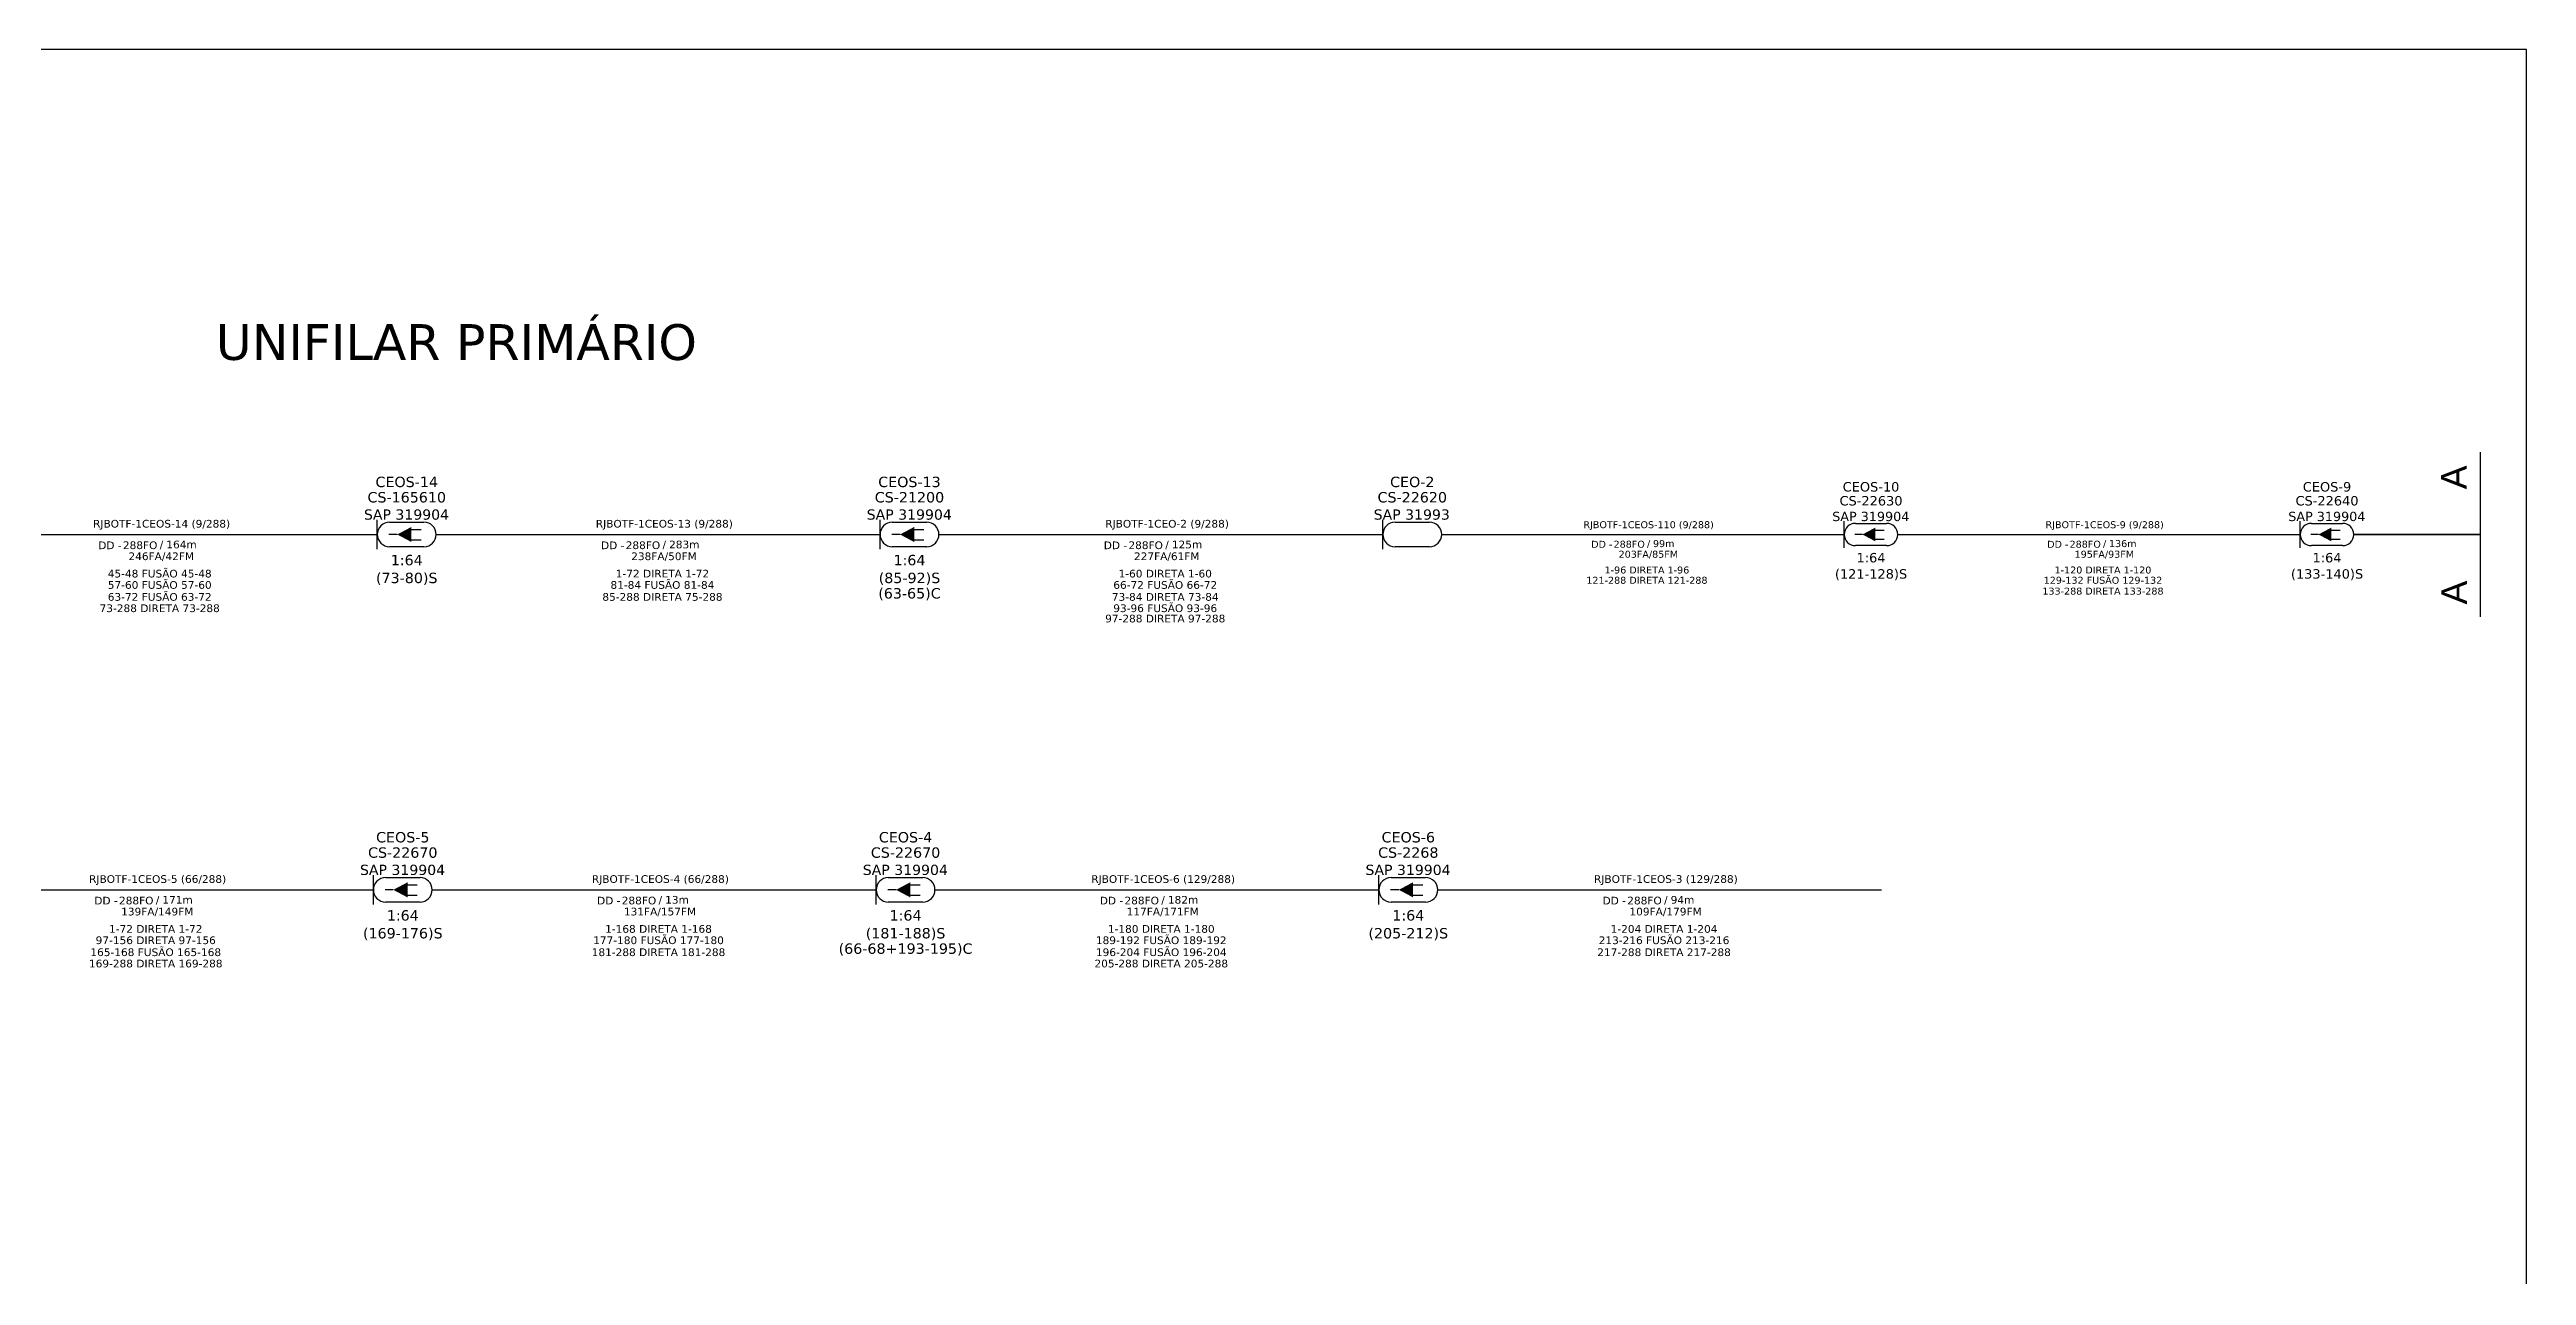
# Model space of a CAD drawing. Header units: millimetres. Extents: x 1012 to 1851, y 91 to 685.
# Drawn here: x 1339 to 1851, y 432 to 685 of the extents above; entities that cross this region are included whole.
import ezdxf
from ezdxf.enums import TextEntityAlignment as Align

# ---------------------------------------------------------------- set-up
doc = ezdxf.new("R2010")
doc.units = ezdxf.units.MM
doc.header["$LTSCALE"] = 0.1
doc.header["$MEASUREMENT"] = 0
for name, color, linetype in [('20.4-CEO', 1, 'Continuous'), ('20.4-CEOS', 1, 'Continuous'), ('20.5-CABO EM DUTO', 1, 'Continuous')]:
    doc.layers.add(name, color=color, linetype=linetype)
doc.layers.add('40.1-ETIQUETAS', color=1, linetype='Continuous', lineweight=20)
doc.layers.add('Texto_Cabos', color=1, linetype='Continuous', lineweight=20)
doc.styles.add('siredit', font='verdana.ttf')
doc.styles.get("Standard").update_dxf_attribs({"font": 'arial.ttf'})

# ---------------------------------------------------------------- blocks, each defined once
blk = doc.blocks.new('ETIQUETA_RS5F')
at = {"layer": '40.1-ETIQUETAS', "color": 0, "style": 'siredit'}
blk.add_text('/', height=1.5, dxfattribs=at).set_placement((1.55, -1.95), align=Align.MIDDLE_RIGHT)
for tag, p in [('ETIQUETA_R_PRIMARIA', (1.18, 4.1)), ('ETIQUETA_R_SECUNDARIA', (1.18, 2.1)), ('F_ATIVAS/F_MORTAS', (1.11, -4.24))]:
    blk.add_attdef(tag, text='', height=1.5, dxfattribs=at).set_placement(p, align=Align.MIDDLE_CENTER)
for tag, p in [('TIPO_CABO', (-6.62, -2.12)), ('CAP_CABO', (0.37, -2.09))]:
    blk.add_attdef(tag, text='', height=1.5, dxfattribs=at).set_placement(p, align=Align.MIDDLE_RIGHT)
blk.add_attdef('METROS', text='', height=1.5, dxfattribs=at).set_placement((2.11, -1.95), align=Align.MIDDLE_LEFT)
for tag, p in [('FUSÃO_1', (0.82, -8.39)), ('FUSÃO_2', (0.82, -10.6)), ('FUSÃO_3', (0.82, -12.93)), ('FUSÃO_4', (0.82, -15.14)), ('FUSÃO_5', (0.82, -17.16))]:
    blk.add_attdef(tag, text='', height=1.5, dxfattribs=at).set_placement(p, align=Align.CENTER)
blk = doc.blocks.new('CEOS_UN')
at = {"layer": '20.4-CEOS', "color": 0}
for p, q in [((-9.11, 2.39), (-2.39, 2.39)), ((-2.39, -2.39), (-9.11, -2.39))]:
    blk.add_line(p, q, dxfattribs=at)
for points in [[(-11.5, -2.89), (-11.5, 2.89)], [(-4.96, 0.95), (-2.92, 0.95)], [(-7.6, 0), (-9.22, 0)], [(-4.96, -1.04), (-2.92, -1.04)]]:
    blk.add_lwpolyline(points, dxfattribs=at)
blk.add_lwpolyline([(-7.6, 0, 0, 2.95, 0), (-4.83, 0, 2.95, 2.95, 0)], format="xyseb", dxfattribs=at)
for centre, start, end in [((-9.11, 0), 90, 270), ((-2.39, 0), 270, 90)]:
    blk.add_arc(centre, 2.39, start, end, dxfattribs=at)
at = {"layer": '20.4-CEOS', "color": 7, "style": 'siredit'}
for tag, height, p in [('NOME?', 2.03, (-5.75, 10.27)), ('TIPO?', 2, (-8.98, 3.89)), ('LOCAL?', 2.03, (-5.75, 7.27))]:
    blk.add_attdef(tag, text='', height=height, dxfattribs=at).set_placement(p, align=Align.MIDDLE_CENTER)
for tag, p in [('RACIO_SPLITAGEM', (-5.75, -3.97)), ('FIBRAS_SPLITTER', (-5.75, -7.46)), ('RESERVA_FINAIS', (-5.75, -13.29)), ('FIBRAS_TOP_C', (-5.75, -10.46))]:
    blk.add_attdef(tag, text='', height=2.03, dxfattribs=at).set_placement(p, align=Align.TOP_CENTER)
blk = doc.blocks.new('CEO_UN')
at = {"layer": '20.4-CEO', "color": 0}
for p, q in [((-9.11, 2.39), (-2.39, 2.39)), ((-2.39, -2.39), (-9.11, -2.39))]:
    blk.add_line(p, q, dxfattribs=at)
blk.add_lwpolyline([(-11.5, -2.89), (-11.5, 2.89)], dxfattribs=at)
for centre, start, end in [((-9.11, 0), 90, 270), ((-2.39, 0), 270, 90)]:
    blk.add_arc(centre, 2.39, start, end, dxfattribs=at)
at = {"layer": '20.4-CEO', "color": 7, "style": 'siredit'}
for tag, height, p in [('NOME?', 2.03, (-5.75, 10.27)), ('TIPO?', 2, (-9.11, 3.89)), ('LOCAL?', 2.03, (-5.75, 7.27))]:
    blk.add_attdef(tag, text='', height=height, dxfattribs=at).set_placement(p, align=Align.MIDDLE_CENTER)
blk.add_attdef('FIBRAS_RESERVA', text='', height=2.03, dxfattribs=at).set_placement((-5.75, -3.97), align=Align.TOP_CENTER)

msp = doc.modelspace()

# ---------------------------------------------------------------- linework, layer by layer
at = {"linetype": 'Continuous'}
msp.add_lwpolyline([(1850.65, 684.79), (1012.09, 684.79), (1012.09, 90.79), (1850.65, 90.79), (1850.65, 684.79)], dxfattribs=at)
at = {"color": 0}
msp.add_lwpolyline([(1841.13, 567.59), (1841.13, 601.62)], dxfattribs=at)
at = {"layer": '20.5-CABO EM DUTO', "color": 0, "linetype": 'ByBlock'}
for points in [[(1314.7, 584.61), (1406.44, 584.61)], [(1418.61, 584.61), (1510.36, 584.61)], [(1522.53, 584.61), (1614.27, 584.61)], [(1626.44, 584.61), (1709.66, 584.61)], [(1720.7, 584.61), (1803.91, 584.61)], [(1313.88, 511.2), (1405.63, 511.2)], [(1417.8, 511.2), (1509.54, 511.2)], [(1521.71, 511.2), (1613.46, 511.2)], [(1625.63, 511.2), (1717.37, 511.2)]]:
    msp.add_lwpolyline(points, dxfattribs=at)
at = {"layer": '20.5-CABO EM DUTO', "color": 0, "linetype": 'ByBlock', "const_width": 0.384}
msp.add_lwpolyline([(1814.95, 584.61), (1841.13, 584.61)], dxfattribs=at)

# ---------------------------------------------------------------- block references
at = {"layer": '20.4-CEO', "color": 0}
ref = msp.add_blockref('CEO_UN', (1626.44, 584.61), dxfattribs=dict(at, xscale=1.058400000000063, yscale=1.058400000000077, zscale=1.0584))
ref.add_attrib('NOME?', 'CEO-2', dxfattribs={"color": 7, "height": 2.146, "style": 'siredit'}).set_placement((1620.36, 595.47), align=Align.MIDDLE_CENTER)
ref.add_attrib('LOCAL?', 'CS-22620', dxfattribs={"color": 7, "height": 2.146, "style": 'siredit'}).set_placement((1620.36, 592.3), align=Align.MIDDLE_CENTER)
ref.add_attrib('TIPO?', 'SAP 31993', dxfattribs={"color": 7, "height": 2.117, "style": 'siredit'}).set_placement((1620.25, 588.73), align=Align.MIDDLE_CENTER)
at = {"layer": '20.4-CEOS', "color": 0}
ref = msp.add_blockref('CEOS_UN', (1418.61, 584.61), dxfattribs=dict(at, xscale=1.058400000000063, yscale=1.058400000000077, zscale=1.0584))
ref.add_attrib('NOME?', 'CEOS-14', dxfattribs={"color": 7, "height": 2.146, "style": 'siredit'}).set_placement((1412.53, 595.47), align=Align.MIDDLE_CENTER)
ref.add_attrib('LOCAL?', 'CS-165610', dxfattribs={"color": 7, "height": 2.146, "style": 'siredit'}).set_placement((1412.53, 592.3), align=Align.MIDDLE_CENTER)
ref.add_attrib('TIPO?', 'SAP 319904', dxfattribs={"color": 7, "height": 2.117, "style": 'siredit'}).set_placement((1412.48, 588.73), align=Align.MIDDLE_CENTER)
ref.add_attrib('RACIO_SPLITAGEM', '1:64', dxfattribs={"color": 7, "height": 2.146, "style": 'siredit'}).set_placement((1412.53, 580.4), align=Align.TOP_CENTER)
ref.add_attrib('FIBRAS_SPLITTER', '(73-80)S', dxfattribs={"color": 7, "height": 2.146, "style": 'siredit'}).set_placement((1412.53, 576.71), align=Align.TOP_CENTER)
ref = msp.add_blockref('CEOS_UN', (1522.53, 584.61), dxfattribs=dict(at, xscale=1.058400000000063, yscale=1.058400000000077, zscale=1.0584))
ref.add_attrib('NOME?', 'CEOS-13', dxfattribs={"color": 7, "height": 2.146, "style": 'siredit'}).set_placement((1516.44, 595.47), align=Align.MIDDLE_CENTER)
ref.add_attrib('LOCAL?', 'CS-21200', dxfattribs={"color": 7, "height": 2.146, "style": 'siredit'}).set_placement((1516.44, 592.3), align=Align.MIDDLE_CENTER)
ref.add_attrib('TIPO?', 'SAP 319904', dxfattribs={"color": 7, "height": 2.117, "style": 'siredit'}).set_placement((1516.39, 588.73), align=Align.MIDDLE_CENTER)
ref.add_attrib('RACIO_SPLITAGEM', '1:64', dxfattribs={"color": 7, "height": 2.146, "style": 'siredit'}).set_placement((1516.44, 580.4), align=Align.TOP_CENTER)
ref.add_attrib('FIBRAS_SPLITTER', '(85-92)S', dxfattribs={"color": 7, "height": 2.146, "style": 'siredit'}).set_placement((1516.44, 576.71), align=Align.TOP_CENTER)
ref.add_attrib('FIBRAS_TOP_C', '(63-65)C', dxfattribs={"color": 7, "height": 2.146, "style": 'siredit'}).set_placement((1516.44, 573.53), align=Align.TOP_CENTER)
ref = msp.add_blockref('CEOS_UN', (1720.7, 584.61), dxfattribs=dict(at, xscale=0.9600000000000364, yscale=0.9599999999999937, zscale=0.96))
ref.add_attrib('NOME?', 'CEOS-10', dxfattribs={"color": 7, "height": 1.946, "style": 'siredit'}).set_placement((1715.18, 594.46), align=Align.MIDDLE_CENTER)
ref.add_attrib('LOCAL?', 'CS-22630', dxfattribs={"color": 7, "height": 1.946, "style": 'siredit'}).set_placement((1715.18, 591.58), align=Align.MIDDLE_CENTER)
ref.add_attrib('TIPO?', 'SAP 319904', dxfattribs={"color": 7, "height": 1.92, "style": 'siredit'}).set_placement((1715.13, 588.34), align=Align.MIDDLE_CENTER)
ref.add_attrib('RACIO_SPLITAGEM', '1:64', dxfattribs={"color": 7, "height": 1.946, "style": 'siredit'}).set_placement((1715.18, 580.79), align=Align.TOP_CENTER)
ref.add_attrib('FIBRAS_SPLITTER', '(121-128)S', dxfattribs={"color": 7, "height": 1.946, "style": 'siredit'}).set_placement((1715.18, 577.44), align=Align.TOP_CENTER)
ref = msp.add_blockref('CEOS_UN', (1814.95, 584.61), dxfattribs=dict(at, xscale=0.9600000000000364, yscale=0.9599999999999937, zscale=0.96))
ref.add_attrib('NOME?', 'CEOS-9', dxfattribs={"color": 7, "height": 1.946, "style": 'siredit'}).set_placement((1809.43, 594.46), align=Align.MIDDLE_CENTER)
ref.add_attrib('LOCAL?', 'CS-22640', dxfattribs={"color": 7, "height": 1.946, "style": 'siredit'}).set_placement((1809.43, 591.58), align=Align.MIDDLE_CENTER)
ref.add_attrib('TIPO?', 'SAP 319904', dxfattribs={"color": 7, "height": 1.92, "style": 'siredit'}).set_placement((1809.39, 588.34), align=Align.MIDDLE_CENTER)
ref.add_attrib('RACIO_SPLITAGEM', '1:64', dxfattribs={"color": 7, "height": 1.946, "style": 'siredit'}).set_placement((1809.43, 580.79), align=Align.TOP_CENTER)
ref.add_attrib('FIBRAS_SPLITTER', '(133-140)S', dxfattribs={"color": 7, "height": 1.946, "style": 'siredit'}).set_placement((1809.43, 577.44), align=Align.TOP_CENTER)
ref = msp.add_blockref('CEOS_UN', (1417.8, 511.2), dxfattribs=dict(at, xscale=1.058400000000063, yscale=1.058400000000077, zscale=1.0584))
ref.add_attrib('NOME?', 'CEOS-5', dxfattribs={"color": 7, "height": 2.146, "style": 'siredit'}).set_placement((1411.71, 522.07), align=Align.MIDDLE_CENTER)
ref.add_attrib('LOCAL?', 'CS-22670', dxfattribs={"color": 7, "height": 2.146, "style": 'siredit'}).set_placement((1411.71, 518.9), align=Align.MIDDLE_CENTER)
ref.add_attrib('TIPO?', 'SAP 319904', dxfattribs={"color": 7, "height": 2.117, "style": 'siredit'}).set_placement((1411.66, 515.33), align=Align.MIDDLE_CENTER)
ref.add_attrib('RACIO_SPLITAGEM', '1:64', dxfattribs={"color": 7, "height": 2.146, "style": 'siredit'}).set_placement((1411.71, 507), align=Align.TOP_CENTER)
ref.add_attrib('FIBRAS_SPLITTER', '(169-176)S', dxfattribs={"color": 7, "height": 2.146, "style": 'siredit'}).set_placement((1411.71, 503.31), align=Align.TOP_CENTER)
ref = msp.add_blockref('CEOS_UN', (1521.71, 511.2), dxfattribs=dict(at, xscale=1.058400000000063, yscale=1.058400000000077, zscale=1.0584))
ref.add_attrib('NOME?', 'CEOS-4', dxfattribs={"color": 7, "height": 2.146, "style": 'siredit'}).set_placement((1515.63, 522.07), align=Align.MIDDLE_CENTER)
ref.add_attrib('LOCAL?', 'CS-22670', dxfattribs={"color": 7, "height": 2.146, "style": 'siredit'}).set_placement((1515.63, 518.9), align=Align.MIDDLE_CENTER)
ref.add_attrib('TIPO?', 'SAP 319904', dxfattribs={"color": 7, "height": 2.117, "style": 'siredit'}).set_placement((1515.58, 515.33), align=Align.MIDDLE_CENTER)
ref.add_attrib('RACIO_SPLITAGEM', '1:64', dxfattribs={"color": 7, "height": 2.146, "style": 'siredit'}).set_placement((1515.63, 507), align=Align.TOP_CENTER)
ref.add_attrib('FIBRAS_SPLITTER', '(181-188)S', dxfattribs={"color": 7, "height": 2.146, "style": 'siredit'}).set_placement((1515.63, 503.31), align=Align.TOP_CENTER)
ref.add_attrib('FIBRAS_TOP_C', '(66-68+193-195)C', dxfattribs={"color": 7, "height": 2.1459, "style": 'siredit'}).set_placement((1515.63, 500.13), align=Align.TOP_CENTER)
ref = msp.add_blockref('CEOS_UN', (1625.63, 511.2), dxfattribs=dict(at, xscale=1.058400000000063, yscale=1.058400000000077, zscale=1.0584))
ref.add_attrib('NOME?', 'CEOS-6', dxfattribs={"color": 7, "height": 2.146, "style": 'siredit'}).set_placement((1619.54, 522.07), align=Align.MIDDLE_CENTER)
ref.add_attrib('LOCAL?', 'CS-2268', dxfattribs={"color": 7, "height": 2.146, "style": 'siredit'}).set_placement((1619.54, 518.9), align=Align.MIDDLE_CENTER)
ref.add_attrib('TIPO?', 'SAP 319904', dxfattribs={"color": 7, "height": 2.117, "style": 'siredit'}).set_placement((1619.49, 515.33), align=Align.MIDDLE_CENTER)
ref.add_attrib('RACIO_SPLITAGEM', '1:64', dxfattribs={"color": 7, "height": 2.146, "style": 'siredit'}).set_placement((1619.54, 507), align=Align.TOP_CENTER)
ref.add_attrib('FIBRAS_SPLITTER', '(205-212)S', dxfattribs={"color": 7, "height": 2.146, "style": 'siredit'}).set_placement((1619.54, 503.31), align=Align.TOP_CENTER)
at = {"layer": '40.1-ETIQUETAS', "color": 0}
ref = msp.add_blockref('ETIQUETA_RS5F', (1360.57, 584.61), dxfattribs=dict(at, xscale=1.058400000000063, yscale=1.058400000000077, zscale=1.0584))
ref.add_attrib('ETIQUETA_R_SECUNDARIA', 'RJBOTF-1CEOS-14 (9/288)', dxfattribs={"color": 0, "height": 1.5876, "style": 'siredit'}).set_placement((1361.86, 586.83), align=Align.MIDDLE_CENTER)
ref.add_attrib('TIPO_CABO', 'DD -', dxfattribs={"color": 0, "height": 1.588, "style": 'siredit'}).set_placement((1353.6, 582.37), align=Align.MIDDLE_RIGHT)
ref.add_attrib('CAP_CABO', '288FO', dxfattribs={"color": 0, "height": 1.588, "style": 'siredit'}).set_placement((1360.99, 582.39), align=Align.MIDDLE_RIGHT)
ref.add_attrib('METROS', '164m', dxfattribs={"color": 0, "height": 1.588, "style": 'siredit'}).set_placement((1362.84, 582.54), align=Align.MIDDLE_LEFT)
ref.add_attrib('F_ATIVAS/F_MORTAS', '246FA/42FM', dxfattribs={"color": 0, "height": 1.588, "style": 'siredit'}).set_placement((1361.78, 580.11), align=Align.MIDDLE_CENTER)
ref.add_attrib('FUSÃO_1', '45-48 FUSÃO 45-48', dxfattribs={"color": 0, "height": 1.5876, "style": 'siredit'}).set_placement((1361.47, 575.73), align=Align.CENTER)
ref.add_attrib('FUSÃO_2', '57-60 FUSÃO 57-60', dxfattribs={"color": 0, "height": 1.5876, "style": 'siredit'}).set_placement((1361.47, 573.39), align=Align.CENTER)
ref.add_attrib('FUSÃO_3', '63-72 FUSÃO 63-72', dxfattribs={"color": 0, "height": 1.5876, "style": 'siredit'}).set_placement((1361.47, 570.92), align=Align.CENTER)
ref.add_attrib('FUSÃO_4', '73-288 DIRETA 73-288', dxfattribs={"color": 0, "height": 1.5876, "style": 'siredit'}).set_placement((1361.47, 568.58), align=Align.CENTER)
ref = msp.add_blockref('ETIQUETA_RS5F', (1464.49, 584.61), dxfattribs=dict(at, xscale=1.058400000000063, yscale=1.058400000000077, zscale=1.0584))
ref.add_attrib('ETIQUETA_R_SECUNDARIA', 'RJBOTF-1CEOS-13 (9/288)', dxfattribs={"color": 0, "height": 1.5876, "style": 'siredit'}).set_placement((1465.77, 586.83), align=Align.MIDDLE_CENTER)
ref.add_attrib('TIPO_CABO', 'DD -', dxfattribs={"color": 0, "height": 1.588, "style": 'siredit'}).set_placement((1457.52, 582.37), align=Align.MIDDLE_RIGHT)
ref.add_attrib('CAP_CABO', '288FO', dxfattribs={"color": 0, "height": 1.588, "style": 'siredit'}).set_placement((1464.91, 582.39), align=Align.MIDDLE_RIGHT)
ref.add_attrib('METROS', '283m', dxfattribs={"color": 0, "height": 1.588, "style": 'siredit'}).set_placement((1466.75, 582.54), align=Align.MIDDLE_LEFT)
ref.add_attrib('F_ATIVAS/F_MORTAS', '238FA/50FM', dxfattribs={"color": 0, "height": 1.588, "style": 'siredit'}).set_placement((1465.69, 580.11), align=Align.MIDDLE_CENTER)
ref.add_attrib('FUSÃO_1', '1-72 DIRETA 1-72', dxfattribs={"color": 0, "height": 1.5876, "style": 'siredit'}).set_placement((1465.38, 575.73), align=Align.CENTER)
ref.add_attrib('FUSÃO_2', '81-84 FUSÃO 81-84', dxfattribs={"color": 0, "height": 1.5876, "style": 'siredit'}).set_placement((1465.38, 573.39), align=Align.CENTER)
ref.add_attrib('FUSÃO_3', '85-288 DIRETA 75-288', dxfattribs={"color": 0, "height": 1.5876, "style": 'siredit'}).set_placement((1465.38, 570.92), align=Align.CENTER)
ref = msp.add_blockref('ETIQUETA_RS5F', (1568.4, 584.61), dxfattribs=dict(at, xscale=1.058400000000063, yscale=1.058400000000077, zscale=1.0584))
ref.add_attrib('ETIQUETA_R_SECUNDARIA', 'RJBOTF-1CEO-2 (9/288)', dxfattribs={"color": 0, "height": 1.5876, "style": 'siredit'}).set_placement((1569.68, 586.83), align=Align.MIDDLE_CENTER)
ref.add_attrib('TIPO_CABO', 'DD -', dxfattribs={"color": 0, "height": 1.588, "style": 'siredit'}).set_placement((1561.43, 582.37), align=Align.MIDDLE_RIGHT)
ref.add_attrib('CAP_CABO', '288FO', dxfattribs={"color": 0, "height": 1.588, "style": 'siredit'}).set_placement((1568.82, 582.39), align=Align.MIDDLE_RIGHT)
ref.add_attrib('METROS', '125m', dxfattribs={"color": 0, "height": 1.588, "style": 'siredit'}).set_placement((1570.67, 582.54), align=Align.MIDDLE_LEFT)
ref.add_attrib('F_ATIVAS/F_MORTAS', '227FA/61FM', dxfattribs={"color": 0, "height": 1.588, "style": 'siredit'}).set_placement((1569.61, 580.11), align=Align.MIDDLE_CENTER)
ref.add_attrib('FUSÃO_1', '1-60 DIRETA 1-60', dxfattribs={"color": 0, "height": 1.5876, "style": 'siredit'}).set_placement((1569.3, 575.73), align=Align.CENTER)
ref.add_attrib('FUSÃO_2', '66-72 FUSÃO 66-72', dxfattribs={"color": 0, "height": 1.5876, "style": 'siredit'}).set_placement((1569.3, 573.39), align=Align.CENTER)
ref.add_attrib('FUSÃO_3', '73-84 DIRETA 73-84', dxfattribs={"color": 0, "height": 1.5876, "style": 'siredit'}).set_placement((1569.3, 570.92), align=Align.CENTER)
ref.add_attrib('FUSÃO_4', '93-96 FUSÃO 93-96', dxfattribs={"color": 0, "height": 1.5876, "style": 'siredit'}).set_placement((1569.3, 568.58), align=Align.CENTER)
ref.add_attrib('FUSÃO_5', '97-288 DIRETA 97-288', dxfattribs={"color": 0, "height": 1.5876, "style": 'siredit'}).set_placement((1569.3, 566.45), align=Align.CENTER)
ref = msp.add_blockref('ETIQUETA_RS5F', (1668.05, 584.61), dxfattribs=dict(at, xscale=0.9600000000000364, yscale=0.9599999999999937, zscale=0.96))
ref.add_attrib('ETIQUETA_R_SECUNDARIA', 'RJBOTF-1CEOS-110 (9/288)', dxfattribs={"color": 0, "height": 1.44, "style": 'siredit'}).set_placement((1669.21, 586.63), align=Align.MIDDLE_CENTER)
ref.add_attrib('TIPO_CABO', 'DD -', dxfattribs={"color": 0, "height": 1.44, "style": 'siredit'}).set_placement((1661.73, 582.58), align=Align.MIDDLE_RIGHT)
ref.add_attrib('CAP_CABO', '288FO', dxfattribs={"color": 0, "height": 1.44, "style": 'siredit'}).set_placement((1668.43, 582.6), align=Align.MIDDLE_RIGHT)
ref.add_attrib('METROS', '99m', dxfattribs={"color": 0, "height": 1.44, "style": 'siredit'}).set_placement((1670.11, 582.73), align=Align.MIDDLE_LEFT)
ref.add_attrib('F_ATIVAS/F_MORTAS', '203FA/85FM', dxfattribs={"color": 0, "height": 1.44, "style": 'siredit'}).set_placement((1669.15, 580.53), align=Align.MIDDLE_CENTER)
ref.add_attrib('FUSÃO_1', '1-96 DIRETA 1-96', dxfattribs={"color": 0, "height": 1.44, "style": 'siredit'}).set_placement((1668.86, 576.55), align=Align.CENTER)
ref.add_attrib('FUSÃO_2', '121-288 DIRETA 121-288', dxfattribs={"color": 0, "height": 1.44, "style": 'siredit'}).set_placement((1668.86, 574.43), align=Align.CENTER)
ref = msp.add_blockref('ETIQUETA_RS5F', (1762.3, 584.61), dxfattribs=dict(at, xscale=0.9600000000000364, yscale=0.9599999999999937, zscale=0.96))
ref.add_attrib('ETIQUETA_R_SECUNDARIA', 'RJBOTF-1CEOS-9 (9/288)', dxfattribs={"color": 0, "height": 1.44, "style": 'siredit'}).set_placement((1763.47, 586.63), align=Align.MIDDLE_CENTER)
ref.add_attrib('TIPO_CABO', 'DD -', dxfattribs={"color": 0, "height": 1.44, "style": 'siredit'}).set_placement((1755.98, 582.58), align=Align.MIDDLE_RIGHT)
ref.add_attrib('CAP_CABO', '288FO', dxfattribs={"color": 0, "height": 1.44, "style": 'siredit'}).set_placement((1762.68, 582.6), align=Align.MIDDLE_RIGHT)
ref.add_attrib('METROS', '136m', dxfattribs={"color": 0, "height": 1.44, "style": 'siredit'}).set_placement((1764.36, 582.73), align=Align.MIDDLE_LEFT)
ref.add_attrib('F_ATIVAS/F_MORTAS', '195FA/93FM', dxfattribs={"color": 0, "height": 1.44, "style": 'siredit'}).set_placement((1763.4, 580.53), align=Align.MIDDLE_CENTER)
ref.add_attrib('FUSÃO_1', '1-120 DIRETA 1-120', dxfattribs={"color": 0, "height": 1.44, "style": 'siredit'}).set_placement((1763.12, 576.55), align=Align.CENTER)
ref.add_attrib('FUSÃO_2', '129-132 FUSÃO 129-132', dxfattribs={"color": 0, "height": 1.44, "style": 'siredit'}).set_placement((1763.12, 574.43), align=Align.CENTER)
ref.add_attrib('FUSÃO_3', '133-288 DIRETA 133-288', dxfattribs={"color": 0, "height": 1.44, "style": 'siredit'}).set_placement((1763.12, 572.19), align=Align.CENTER)
ref = msp.add_blockref('ETIQUETA_RS5F', (1359.75, 511.2), dxfattribs=dict(at, xscale=1.058400000000063, yscale=1.058400000000077, zscale=1.0584))
ref.add_attrib('ETIQUETA_R_SECUNDARIA', 'RJBOTF-1CEOS-5 (66/288)', dxfattribs={"color": 0, "height": 1.5876, "style": 'siredit'}).set_placement((1361.04, 513.43), align=Align.MIDDLE_CENTER)
ref.add_attrib('TIPO_CABO', 'DD -', dxfattribs={"color": 0, "height": 1.588, "style": 'siredit'}).set_placement((1352.79, 508.97), align=Align.MIDDLE_RIGHT)
ref.add_attrib('CAP_CABO', '288FO', dxfattribs={"color": 0, "height": 1.588, "style": 'siredit'}).set_placement((1360.18, 508.99), align=Align.MIDDLE_RIGHT)
ref.add_attrib('METROS', '171m', dxfattribs={"color": 0, "height": 1.588, "style": 'siredit'}).set_placement((1362.02, 509.14), align=Align.MIDDLE_LEFT)
ref.add_attrib('F_ATIVAS/F_MORTAS', '139FA/149FM', dxfattribs={"color": 0, "height": 1.5876, "style": 'siredit'}).set_placement((1360.96, 506.71), align=Align.MIDDLE_CENTER)
ref.add_attrib('FUSÃO_1', '1-72 DIRETA 1-72', dxfattribs={"color": 0, "height": 1.5876, "style": 'siredit'}).set_placement((1360.65, 502.33), align=Align.CENTER)
ref.add_attrib('FUSÃO_2', '97-156 DIRETA 97-156', dxfattribs={"color": 0, "height": 1.5876, "style": 'siredit'}).set_placement((1360.65, 499.99), align=Align.CENTER)
ref.add_attrib('FUSÃO_3', '165-168 FUSÃO 165-168', dxfattribs={"color": 0, "height": 1.5876, "style": 'siredit'}).set_placement((1360.65, 497.52), align=Align.CENTER)
ref.add_attrib('FUSÃO_4', '169-288 DIRETA 169-288', dxfattribs={"color": 0, "height": 1.5876, "style": 'siredit'}).set_placement((1360.65, 495.18), align=Align.CENTER)
ref = msp.add_blockref('ETIQUETA_RS5F', (1463.67, 511.2), dxfattribs=dict(at, xscale=1.058400000000063, yscale=1.058400000000077, zscale=1.0584))
ref.add_attrib('ETIQUETA_R_SECUNDARIA', 'RJBOTF-1CEOS-4 (66/288)', dxfattribs={"color": 0, "height": 1.5876, "style": 'siredit'}).set_placement((1464.95, 513.43), align=Align.MIDDLE_CENTER)
ref.add_attrib('TIPO_CABO', 'DD -', dxfattribs={"color": 0, "height": 1.588, "style": 'siredit'}).set_placement((1456.7, 508.97), align=Align.MIDDLE_RIGHT)
ref.add_attrib('CAP_CABO', '288FO', dxfattribs={"color": 0, "height": 1.588, "style": 'siredit'}).set_placement((1464.09, 508.99), align=Align.MIDDLE_RIGHT)
ref.add_attrib('METROS', '13m', dxfattribs={"color": 0, "height": 1.588, "style": 'siredit'}).set_placement((1465.94, 509.14), align=Align.MIDDLE_LEFT)
ref.add_attrib('F_ATIVAS/F_MORTAS', '131FA/157FM', dxfattribs={"color": 0, "height": 1.5876, "style": 'siredit'}).set_placement((1464.88, 506.71), align=Align.MIDDLE_CENTER)
ref.add_attrib('FUSÃO_1', '1-168 DIRETA 1-168', dxfattribs={"color": 0, "height": 1.5876, "style": 'siredit'}).set_placement((1464.57, 502.33), align=Align.CENTER)
ref.add_attrib('FUSÃO_2', '177-180 FUSÃO 177-180', dxfattribs={"color": 0, "height": 1.5876, "style": 'siredit'}).set_placement((1464.57, 499.99), align=Align.CENTER)
ref.add_attrib('FUSÃO_3', '181-288 DIRETA 181-288', dxfattribs={"color": 0, "height": 1.5876, "style": 'siredit'}).set_placement((1464.57, 497.52), align=Align.CENTER)
ref = msp.add_blockref('ETIQUETA_RS5F', (1567.58, 511.2), dxfattribs=dict(at, xscale=1.058400000000063, yscale=1.058400000000077, zscale=1.0584))
ref.add_attrib('ETIQUETA_R_SECUNDARIA', 'RJBOTF-1CEOS-6 (129/288)', dxfattribs={"color": 0, "height": 1.5876, "style": 'siredit'}).set_placement((1568.87, 513.43), align=Align.MIDDLE_CENTER)
ref.add_attrib('TIPO_CABO', 'DD -', dxfattribs={"color": 0, "height": 1.588, "style": 'siredit'}).set_placement((1560.61, 508.97), align=Align.MIDDLE_RIGHT)
ref.add_attrib('CAP_CABO', '288FO', dxfattribs={"color": 0, "height": 1.588, "style": 'siredit'}).set_placement((1568, 508.99), align=Align.MIDDLE_RIGHT)
ref.add_attrib('METROS', '182m', dxfattribs={"color": 0, "height": 1.588, "style": 'siredit'}).set_placement((1569.85, 509.14), align=Align.MIDDLE_LEFT)
ref.add_attrib('F_ATIVAS/F_MORTAS', '117FA/171FM', dxfattribs={"color": 0, "height": 1.5876, "style": 'siredit'}).set_placement((1568.79, 506.71), align=Align.MIDDLE_CENTER)
ref.add_attrib('FUSÃO_1', '1-180 DIRETA 1-180', dxfattribs={"color": 0, "height": 1.5876, "style": 'siredit'}).set_placement((1568.48, 502.33), align=Align.CENTER)
ref.add_attrib('FUSÃO_2', '189-192 FUSÃO 189-192', dxfattribs={"color": 0, "height": 1.5876, "style": 'siredit'}).set_placement((1568.48, 499.99), align=Align.CENTER)
ref.add_attrib('FUSÃO_3', '196-204 FUSÃO 196-204', dxfattribs={"color": 0, "height": 1.5876, "style": 'siredit'}).set_placement((1568.48, 497.52), align=Align.CENTER)
ref.add_attrib('FUSÃO_4', '205-288 DIRETA 205-288', dxfattribs={"color": 0, "height": 1.5876, "style": 'siredit'}).set_placement((1568.48, 495.18), align=Align.CENTER)
ref = msp.add_blockref('ETIQUETA_RS5F', (1671.5, 511.2), dxfattribs=dict(at, xscale=1.058400000000063, yscale=1.058400000000077, zscale=1.0584))
ref.add_attrib('ETIQUETA_R_SECUNDARIA', 'RJBOTF-1CEOS-3 (129/288)', dxfattribs={"color": 0, "height": 1.5876, "style": 'siredit'}).set_placement((1672.78, 513.43), align=Align.MIDDLE_CENTER)
ref.add_attrib('TIPO_CABO', 'DD -', dxfattribs={"color": 0, "height": 1.588, "style": 'siredit'}).set_placement((1664.53, 508.97), align=Align.MIDDLE_RIGHT)
ref.add_attrib('CAP_CABO', '288FO', dxfattribs={"color": 0, "height": 1.588, "style": 'siredit'}).set_placement((1671.92, 508.99), align=Align.MIDDLE_RIGHT)
ref.add_attrib('METROS', '94m', dxfattribs={"color": 0, "height": 1.588, "style": 'siredit'}).set_placement((1673.77, 509.14), align=Align.MIDDLE_LEFT)
ref.add_attrib('F_ATIVAS/F_MORTAS', '109FA/179FM', dxfattribs={"color": 0, "height": 1.5876, "style": 'siredit'}).set_placement((1672.71, 506.71), align=Align.MIDDLE_CENTER)
ref.add_attrib('FUSÃO_1', '1-204 DIRETA 1-204', dxfattribs={"color": 0, "height": 1.5876, "style": 'siredit'}).set_placement((1672.4, 502.33), align=Align.CENTER)
ref.add_attrib('FUSÃO_2', '213-216 FUSÃO 213-216', dxfattribs={"color": 0, "height": 1.5876, "style": 'siredit'}).set_placement((1672.4, 499.99), align=Align.CENTER)
ref.add_attrib('FUSÃO_3', '217-288 DIRETA 217-288', dxfattribs={"color": 0, "height": 1.5876, "style": 'siredit'}).set_placement((1672.4, 497.52), align=Align.CENTER)

# ---------------------------------------------------------------- texts
at = {"char_height": 5.29, "width": 195.8636, "attachment_point": 1, "rotation": 90}
for insert in [(1833, 593.94), (1833.06, 570.15)]:
    msp.add_mtext('A', dxfattribs=dict(at, insert=insert))
at = {"layer": 'Texto_Cabos', "color": 0, "linetype": 'Continuous', "style": 'siredit'}
msp.add_text('UNIFILAR PRIMÁRIO', height=7.386, dxfattribs=at).set_placement((1422.79, 624.37), align=Align.MIDDLE_CENTER)

doc.saveas('drawing.dxf')
